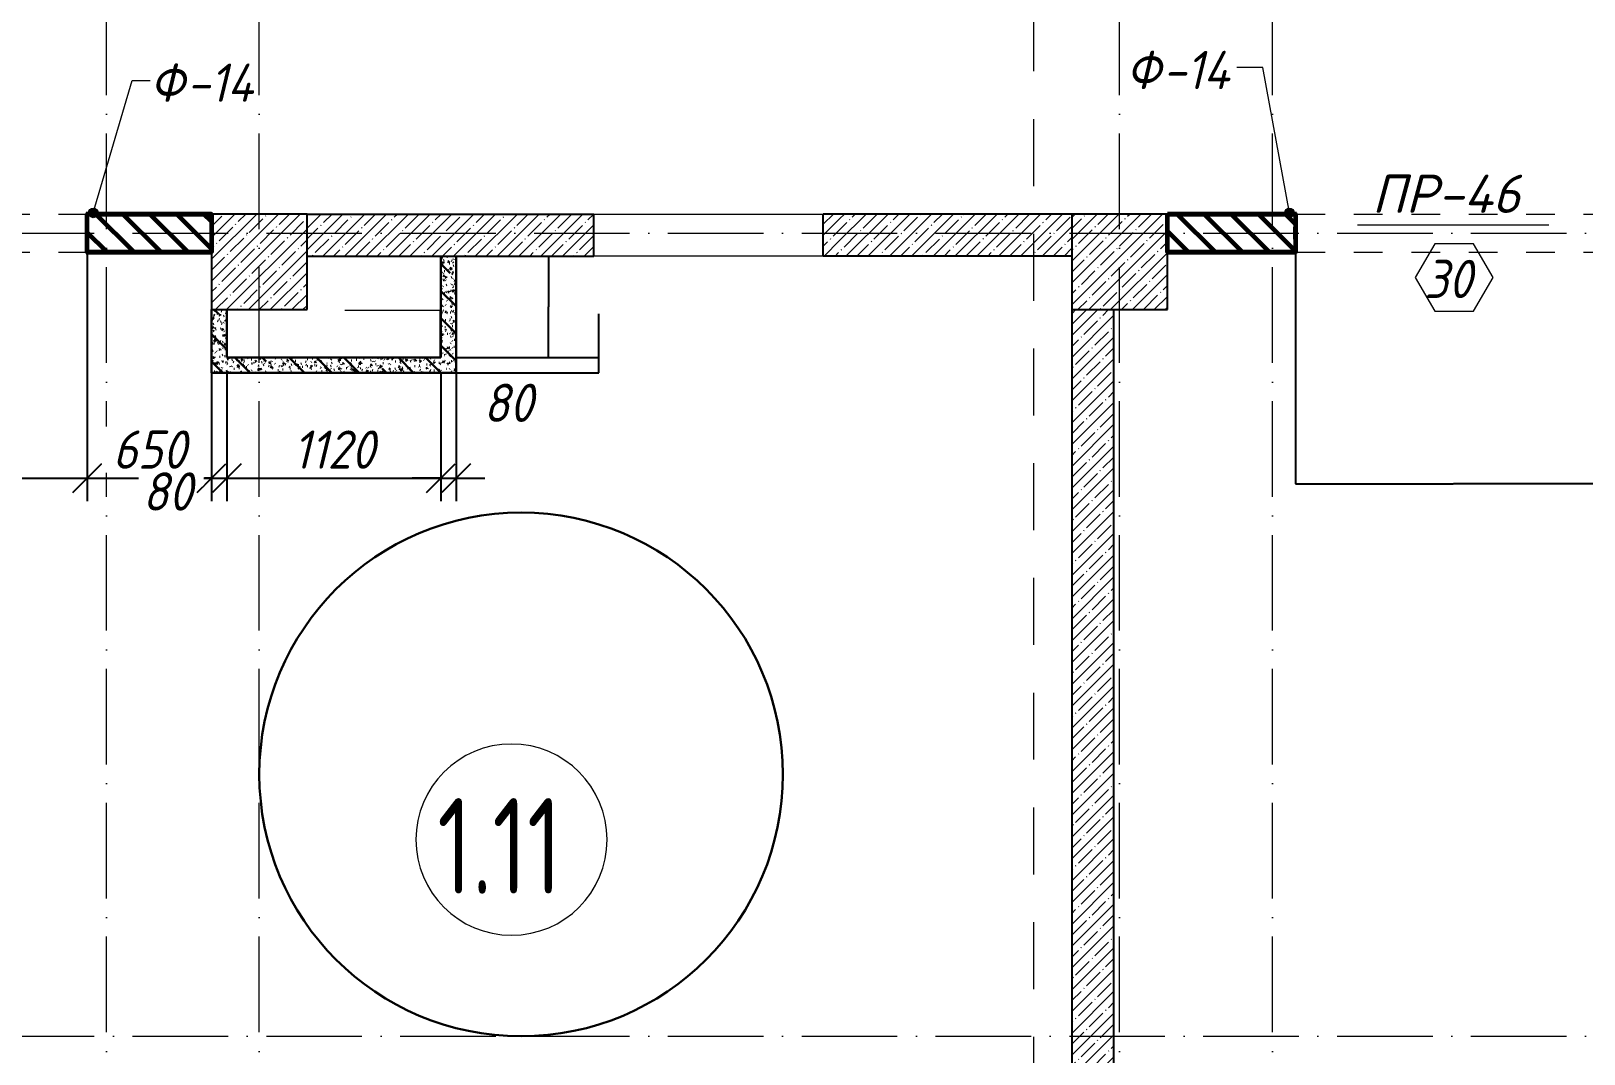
# Model space of a CAD drawing. Header units: millimetres. Extents: x 12986 to 523328, y -9759 to 30092.
# Drawn here: x 103963 to 112086, y 3508 to 8857 of the extents above; entities that cross this region are included whole.
import ezdxf

# ---------------------------------------------------------------- set-up
doc = ezdxf.new("R2010")
doc.units = ezdxf.units.MM
for name, pattern in [('01 Штриховая _4 мм_', [600, 350, -250]), ('50_200_ШТРИХ_1Т_ш5_п1_п1_', [700, 500, -100, 0, -100]), ('Штрих короткий', [300, 150, -150])]:
    doc.linetypes.add(name, pattern=pattern)
for name, color, linetype, lineweight in [('0) ПГП', 1, 'Continuous', 30), ('2) Расчет', 1, 'Continuous', 30), ('5) Блок ячеистый', 160, 'Continuous', 60), ('A-ANNO-DIMS', 7, 'Continuous', 9), ('A-AREA-IDEN', 7, 'Continuous', 9), ('A-DOOR-2', 7, 'Continuous', 5), ('A-DOOR-3', 7, 'Штрих короткий', 5), ('A-DOOR-IDEN', 7, 'Continuous', 9), ('A-FLOR', 7, 'Continuous', 9), ('A-GENM-1', 7, 'Continuous', 25), ('A-GENM-IDEN', 7, 'Continuous', 9), ('A-WALL-1', 7, 'Continuous', 25), ('A-WALL-PATT-1', 7, 'Continuous', 5), ('G-ANNO-SYMB-1', 7, '01 Штриховая _4 мм_', 9), ('I-WALL', 7, 'Continuous', 5), ('S-COLS', 7, 'Continuous', 9), ('S-COLS-1', 7, 'Continuous', 5), ('S-COLS-2', 7, 'Continuous', 25), ('Оси-2', 7, '50_200_ШТРИХ_1Т_ш5_п1_п1_', 9)]:
    doc.layers.add(name, color=color, linetype=linetype, lineweight=lineweight)
doc.layers.add('0)Допникки кружки', color=7, linetype='Continuous', plot=False)
doc.styles.add('ISOCPEUR_I_3', font='isocpeui.ttf', dxfattribs={"width": 0.9, "height": 200})
doc.styles.add('ISOCPEUR_I_5', font='isocpeui.ttf', dxfattribs={"height": 200})
doc.styles.add('СПДС', font='ГОСТ тип А.ttf', dxfattribs={"width": 0.9})
doc.dimstyles.new('ISO-2_0_0_9К_СРЕДНИЙ_ФОН', dxfattribs={"dimscale": 304.8, "dimtxt": 199.196235, "dimasz": 0.492126, "dimexe": 0.393701, "dimexo": 0, "dimgap": 0.164042, "dimtad": 1, "dimdec": 0, "dimdsep": 46, "dimtxsty": 'ISOCPEUR_I_3', "dimblk1": 'OBLIQUE', "dimblk2": 'OBLIQUE', "dimsah": 1, "dimcen": 0.09, "dimdle": 0.393701, "dimazin": 0, "dimtfac": 1, "dimtdec": 4, "dimtix": 1, "dimtmove": 1, "dimatfit": 3, "dimfxl": 1, "dimtvp": 1, "dimtfill": 1, "dimtolj": 1, "dimtzin": 0, "dimarcsym": 2})
doc.dimstyles.new('ISO-2_0_0_9К_СРЕДНИЙ_ФОН_1', dxfattribs={"dimscale": 304.8, "dimtxt": 199.196235, "dimasz": 0.492126, "dimexe": 0.393701, "dimexo": 0, "dimgap": 0.164042, "dimtad": 1, "dimdec": 0, "dimdsep": 46, "dimtxsty": 'ISOCPEUR_I_3', "dimblk1": 'OBLIQUE', "dimblk2": 'OBLIQUE', "dimsah": 1, "dimcen": 0.09, "dimdle": 0.393701, "dimazin": 0, "dimtfac": 1, "dimtdec": 4, "dimtix": 1, "dimtmove": 0, "dimatfit": 3, "dimfxl": 1, "dimtvp": 1, "dimtfill": 1, "dimtolj": 1, "dimtzin": 0, "dimarcsym": 2})
doc.dimstyles.get("Standard").update_dxf_attribs({"dimtxt": 0.18, "dimasz": 0.18, "dimexe": 0.18, "dimexo": 0.0625, "dimgap": 0.09, "dimtad": 0, "dimtih": 1, "dimtoh": 1, "dimdec": 4, "dimzin": 0, "dimdsep": 46, "dimtxsty": 'Standard', "dimcen": 0.09, "dimadec": 0, "dimazin": 0, "dimtfac": 1, "dimtdec": 4, "dimtofl": 0, "dimtmove": 0, "dimatfit": 3, "dimfxl": 1, "dimtolj": 1, "dimtzin": 0, "dimarcsym": 0})
pattern_1 = [(45, (61996.89, 0), (-57.02463, 57.02463), []), (45, (62053.92, 0), (-57.02463, 57.02463), [100.806, -20.161, 3.353, -16.808])]
pattern_2 = [(135, (61996.89, 0), (-70.71068, -70.71068), [])]
pattern_3 = [(50, (61996.893, 0), (72.87376, -6.37607), [7.62, -83.82]), (355, (61996.89, 0), (-14.09699, 76.42244), [6.096, -67.056]), (100.451, (62002.966, -0.53), (58.77696, 70.04687), [6.476, -71.236]), (46.184, (61996.89, 20.32), (108.43142, -16.81745), [11.43, -125.73]), (96.636, (62005.93, 18.92), (94.961, 98.97089), [9.714, -106.854]), (351.184, (61996.89, 20.32), (94.96227, 98.97018), [9.144, -100.584]), (21, (62007.053, 15.24), (60.64565, -40.90654), [7.62, -83.82]), (326, (62007.05, 15.24), (24.72083, 73.67493), [6.096, -67.056]), (71.451, (62012.11, 11.83), (85.36689, 32.76874), [6.476, -71.236]), (37.5, (61996.893, 0), (1.235525, 33.822432), [3.353, -62.89, 3.353, -64.719, -67.31]), (37.5, (61996.893, 0), (1.235525, 33.822432), [-134.315, 3.353, -63.957]), (7.5, (61996.893, 0), (26.728146, 40.07255), [3.353, -35.458, 3.353, -61.366, -25.654]), (7.5, (61996.893, 0), (26.728146, 40.07255), [-103.53, 3.353, -22.301]), (327.5, (61974.236, 0), (54.236318, -2.292117), [3.353, -22.047, 3.353, -75.895, -105.156]), (327.5, (61974.236, 0), (54.236318, -2.292117), [-104.648, 3.353, -101.803]), (317.5, (61964.076, 0), (59.25158, 10.17014), [3.353, -29.667, 3.353, -49.276, -74.676]), (317.5, (61964.076, 0), (59.25158, 10.17014), [-85.649, 3.353, -71.323])]
pattern_4 = [(135, (61996.9, 0), (-142.5612, -142.5612), []), (135, (62139.46, 0), (-142.5612, -142.5612), [252.016, -50.403, 3.353, -47.05])]

# ---------------------------------------------------------------- blocks, each defined once
blk = doc.blocks.new('BSC_Колонна _Прямоугольная - 500х500-V1-АР1_Кладочный план 1 этажа')
at = {"layer": 'S-COLS-1'}
h = blk.add_hatch(dxfattribs=at)
h.set_pattern_fill('FP_9', color=256, style=0, pattern_type=2)
h.set_pattern_definition([(45, (-43160, -7650), (-57.02463, 57.02463), []), (45, (-43102.975, -7650), (-57.02463, 57.02463), [100.806, -20.161, 3.353, -16.808])])
h.paths.add_polyline_path([(-250, -250), (250, -250), (250, 250), (-250, 250)], flags=0)
at = {"layer": 'S-COLS-2'}
for p, q in [((250, 250), (-250, 250)), ((-250, 250), (-250, -250)), ((250, -250), (250, 250)), ((-250, -250), (250, -250))]:
    blk.add_line(p, q, dxfattribs=at)
blk = doc.blocks.new('BSC_Колонна _Прямоугольная - 500х500-V2-АР1_Кладочный план 1 этажа')
at = {"layer": 'S-COLS-1'}
h = blk.add_hatch(dxfattribs=at)
h.set_pattern_fill('FP_10', color=256, style=0, pattern_type=2)
h.set_pattern_definition([(45, (-47660, -7650), (-57.02463, 57.02463), []), (45, (-47602.975, -7650), (-57.02463, 57.02463), [100.806, -20.161, 3.353, -16.808])])
h.paths.add_polyline_path([(-250, -250), (250, -250), (250, 250), (-250, 250)], flags=0)
at = {"layer": 'S-COLS-2'}
for p, q in [((250, 250), (-250, 250)), ((-250, 250), (-250, -250)), ((250, -250), (250, 250)), ((-250, -250), (250, -250))]:
    blk.add_line(p, q, dxfattribs=at)
blk = doc.blocks.new('Проем_Дверь_БезПР - 1650х2400h витражный-V82-АР1_Кладочный план 1 этажа')
at = {"layer": 'A-DOOR-3'}
for p, q in [((825, 100), (-819, 100)), ((825, -100), (-819, -100))]:
    blk.add_line(p, q, dxfattribs=at)
blk = doc.blocks.new('Проем_Дверь_БезПР - 1650х2400h витражный-V83-АР1_Кладочный план 1 этажа')
at = {"layer": 'A-DOOR-3'}
for p, q in [((819, 100), (-825, 100)), ((819, -100), (-825, -100))]:
    blk.add_line(p, q, dxfattribs=at)
blk = doc.blocks.new('Фахверк_СКБ_Уголок - Ф-14_200х4010 h _потолок _3_880_-26977327-АР1_Кладочный план 1 этажа')
at = {"layer": 'A-GENM-1'}
for p, q in [((200, 156), (125, 156)), ((125, 156), (125, 81)), ((131, 81), (131, 150)), ((131, 150), (200, 150)), ((200, 150), (200, 156)), ((125, 81), (131, 81)), ((131, 19), (125, 19)), ((125, 19), (125, -56)), ((131, -50), (131, 19)), ((125, -56), (200, -56)), ((200, -50), (131, -50)), ((200, -56), (200, -50))]:
    blk.add_line(p, q, dxfattribs=at)
blk = doc.blocks.new('AAR_СКБ_Марка_Двери_Перемычка и проем - Марка перемычки и проема-25306769-АР1_Кладочный план 1 этажа')
at = {"layer": 'A-DOOR-IDEN'}
for p, q in [((-5, 0), (5, 0)), ((-0.968, -0.984), (-1.986, -2.747)), ((1.067, -0.984), (-0.968, -0.984)), ((2.085, -2.747), (1.067, -0.984)), ((-1.986, -2.747), (-0.968, -4.509)), ((1.067, -4.509), (2.085, -2.747)), ((-0.968, -4.509), (1.067, -4.509))]:
    blk.add_line(p, q, dxfattribs=at)
blk = doc.blocks.new('_Oblique')
at = {"color": 0, "linetype": 'ByBlock', "lineweight": -2}
blk.add_line((-0.5, -0.5), (0.5, 0.5), dxfattribs=at)
blk = doc.blocks.new('DIMBLOCK353-АР1_Кладочный план 1 этажа')
at = {"layer": 'A-ANNO-DIMS', "color": 0, "lineweight": -2, "transparency": 16777216}
for p, q in [((102606.9, 7700), (102606.9, 6398.2)), ((104256.9, 7700), (104256.9, 6398.2)), ((102486.9, 6518.2), (104376.9, 6518.2))]:
    blk.add_line(p, q, dxfattribs=at)
at = {"layer": 'Defpoints', "color": 0, "transparency": 16777216}
for p in [(102606.9, 7700), (104256.9, 7700), (104256.9, 6518.2)]:
    blk.add_point(p, dxfattribs=at)
at = {"layer": 'A-ANNO-DIMS', "color": 0, "lineweight": -2, "transparency": 16777216, "xscale": 150, "yscale": 150, "zscale": 150, "rotation": 180}
blk.add_blockref('_Oblique', (102606.9, 6518.2), dxfattribs=at)
at = {"layer": 'A-ANNO-DIMS', "color": 0, "lineweight": -2, "transparency": 16777216, "xscale": 150, "yscale": 150, "zscale": 150}
blk.add_blockref('_Oblique', (104256.9, 6518.2), dxfattribs=at)
at = {"layer": 'A-ANNO-DIMS', "color": 0, "transparency": 16777216, "insert": (103431.9, 6668.2), "char_height": 200, "width": 560.814, "attachment_point": 5, "style": 'ISOCPEUR_I_3', "bg_fill": 3, "box_fill_scale": 1.1, "bg_fill_color": 256, "bg_fill_true_color": 13158600, "bg_fill_transparency": 0}
blk.add_mtext('\\A1;1650', dxfattribs=at)
blk = doc.blocks.new('DIMBLOCK354-АР1_Кладочный план 1 этажа')
at = {"layer": 'A-ANNO-DIMS', "color": 0, "lineweight": -2, "transparency": 16777216}
for p, q in [((104256.9, 7700), (104256.9, 6398.2)), ((104906.9, 7070), (104906.9, 6398.2)), ((104136.9, 6518.2), (105026.9, 6518.2))]:
    blk.add_line(p, q, dxfattribs=at)
at = {"layer": 'Defpoints', "color": 0, "transparency": 16777216}
for p in [(104256.9, 7700), (104906.9, 7070), (104906.9, 6518.2)]:
    blk.add_point(p, dxfattribs=at)
at = {"layer": 'A-ANNO-DIMS', "color": 0, "lineweight": -2, "transparency": 16777216, "xscale": 150, "yscale": 150, "zscale": 150, "rotation": 180}
blk.add_blockref('_Oblique', (104256.9, 6518.2), dxfattribs=at)
at = {"layer": 'A-ANNO-DIMS', "color": 0, "lineweight": -2, "transparency": 16777216, "xscale": 150, "yscale": 150, "zscale": 150}
blk.add_blockref('_Oblique', (104906.9, 6518.2), dxfattribs=at)
at = {"layer": 'A-ANNO-DIMS', "color": 0, "transparency": 16777216, "insert": (104581.9, 6668.2), "char_height": 200, "width": 455.087, "attachment_point": 5, "style": 'ISOCPEUR_I_3', "bg_fill": 3, "box_fill_scale": 1.1, "bg_fill_color": 256, "bg_fill_true_color": 13158600, "bg_fill_transparency": 0}
blk.add_mtext('\\A1;650', dxfattribs=at)
blk = doc.blocks.new('DIMBLOCK355-АР1_Кладочный план 1 этажа')
at = {"layer": 'A-ANNO-DIMS', "color": 0, "lineweight": -2, "transparency": 16777216}
for p, q in [((104906.9, 7070), (104906.9, 6398.2)), ((104986.9, 7067), (104986.9, 6398.2)), ((104906.9, 6518.2), (104756.9, 6518.2)), ((104986.9, 6518.2), (105136.9, 6518.2))]:
    blk.add_line(p, q, dxfattribs=at)
at = {"layer": 'Defpoints', "color": 0, "transparency": 16777216}
for p in [(104906.9, 7070), (104986.9, 7067), (104986.9, 6518.2)]:
    blk.add_point(p, dxfattribs=at)
at = {"layer": 'A-ANNO-DIMS', "color": 0, "lineweight": -2, "transparency": 16777216, "xscale": 150, "yscale": 150, "zscale": 150, "rotation": 180}
blk.add_blockref('_Oblique', (104986.9, 6518.2), dxfattribs=at)
at = {"layer": 'A-ANNO-DIMS', "color": 0, "transparency": 16777216, "insert": (104546.2, 6549), "char_height": 200, "width": 303.391, "attachment_point": 1, "line_spacing_factor": 1.149209, "style": 'ISOCPEUR_I_3', "bg_fill": 3, "box_fill_scale": 1.1, "bg_fill_color": 256, "bg_fill_true_color": 13158600, "bg_fill_transparency": 0}
blk.add_mtext('\\A1;80', dxfattribs=at)
at = {"layer": 'A-ANNO-DIMS', "color": 0, "lineweight": -2, "transparency": 16777216}
blk.add_line((104906.9, 6518.2), (104986.9, 6518.2), dxfattribs=at)
at = {"layer": 'A-ANNO-DIMS', "color": 0, "lineweight": -2, "transparency": 16777216, "xscale": 150, "yscale": 150, "zscale": 150}
blk.add_blockref('_Oblique', (104906.9, 6518.2), dxfattribs=at)
blk = doc.blocks.new('DIMBLOCK356-АР1_Кладочный план 1 этажа')
at = {"layer": 'A-ANNO-DIMS', "color": 0, "lineweight": -2, "transparency": 16777216}
for p, q in [((104986.9, 7067), (104986.9, 6398.2)), ((106106.9, 7067), (106106.9, 6398.2)), ((104866.9, 6518.2), (106226.9, 6518.2))]:
    blk.add_line(p, q, dxfattribs=at)
at = {"layer": 'Defpoints', "color": 0, "transparency": 16777216}
for p in [(104986.9, 7067), (106106.9, 7067), (106106.9, 6518.2)]:
    blk.add_point(p, dxfattribs=at)
at = {"layer": 'A-ANNO-DIMS', "color": 0, "lineweight": -2, "transparency": 16777216, "xscale": 150, "yscale": 150, "zscale": 150, "rotation": 180}
blk.add_blockref('_Oblique', (104986.9, 6518.2), dxfattribs=at)
at = {"layer": 'A-ANNO-DIMS', "color": 0, "lineweight": -2, "transparency": 16777216, "xscale": 150, "yscale": 150, "zscale": 150}
blk.add_blockref('_Oblique', (106106.9, 6518.2), dxfattribs=at)
at = {"layer": 'A-ANNO-DIMS', "color": 0, "transparency": 16777216, "insert": (105546.9, 6668.2), "char_height": 200, "width": 514.846, "attachment_point": 5, "style": 'ISOCPEUR_I_3', "bg_fill": 3, "box_fill_scale": 1.1, "bg_fill_color": 256, "bg_fill_true_color": 13158600, "bg_fill_transparency": 0}
blk.add_mtext('\\A1;1120', dxfattribs=at)
blk = doc.blocks.new('DIMBLOCK357-АР1_Кладочный план 1 этажа')
at = {"layer": 'A-ANNO-DIMS', "color": 0, "lineweight": -2, "transparency": 16777216}
for p, q in [((106106.9, 7067), (106106.9, 6398.2)), ((106186.9, 7070), (106186.9, 6398.2)), ((106106.9, 6518.2), (105956.9, 6518.2)), ((106106.9, 6518.2), (106186.9, 6518.2)), ((106186.9, 6518.2), (106336.9, 6518.2))]:
    blk.add_line(p, q, dxfattribs=at)
at = {"layer": 'Defpoints', "color": 0, "transparency": 16777216}
for p in [(106106.9, 7067), (106186.9, 7070), (106186.9, 6518.2)]:
    blk.add_point(p, dxfattribs=at)
at = {"layer": 'A-ANNO-DIMS', "color": 0, "lineweight": -2, "transparency": 16777216, "xscale": 150, "yscale": 150, "zscale": 150}
blk.add_blockref('_Oblique', (106106.9, 6518.2), dxfattribs=at)
at = {"layer": 'A-ANNO-DIMS', "color": 0, "lineweight": -2, "transparency": 16777216, "xscale": 150, "yscale": 150, "zscale": 150, "rotation": 180}
blk.add_blockref('_Oblique', (106186.9, 6518.2), dxfattribs=at)
at = {"layer": 'A-ANNO-DIMS', "color": 0, "transparency": 16777216, "insert": (106329.1, 7012.8), "char_height": 200, "width": 303.391, "attachment_point": 1, "line_spacing_factor": 1.149209, "style": 'ISOCPEUR_I_3', "bg_fill": 3, "box_fill_scale": 1.1, "bg_fill_color": 256, "bg_fill_true_color": 13158600, "bg_fill_transparency": 0}
blk.add_mtext('\\A1;80', dxfattribs=at)
blk = doc.blocks.new('DIMBLOCK358-АР1_Кладочный план 1 этажа')
at = {"layer": 'A-ANNO-DIMS', "color": 0, "lineweight": -2, "transparency": 16777216}
for p, q in [((110576.9, 7699.9), (110576.9, 6489.1)), ((112226.9, 7699.9), (112226.9, 6489.1)), ((110577.1, 6489.3), (111401.2, 6489.3)), ((112226.7, 6489.3), (111402.6, 6489.3))]:
    blk.add_line(p, q, dxfattribs=at)
at = {"layer": 'A-ANNO-DIMS', "color": 0, "transparency": 16777216}
for points in [[(110577.1, 6489.4), (110577.1, 6489.3), (110576.9, 6489.3)], [(112226.7, 6489.4), (112226.7, 6489.3), (112226.9, 6489.3)]]:
    blk.add_solid(points, dxfattribs=at)
at = {"layer": 'Defpoints', "color": 0, "transparency": 16777216}
for p in [(110576.9, 7700), (112226.9, 7700), (112226.9, 6489.3)]:
    blk.add_point(p, dxfattribs=at)
at = {"layer": 'A-ANNO-DIMS', "color": 0, "transparency": 16777216, "insert": (111401.9, 6489.3), "char_height": 0.18, "width": 560.814, "attachment_point": 5}
blk.add_mtext('\\A1;1650.0000', dxfattribs=at)
blk = doc.blocks.new('DIMBLOCK365-АР1_Кладочный план 1 этажа')
at = {"layer": 'A-ANNO-DIMS', "color": 0, "lineweight": -2, "transparency": 16777216}
for p, q in [((106932.9, 7150), (106932.9, 7377.6)), ((106932.9, 7377.6), (106933.1, 7377.6)), ((106190, 7150), (106933.1, 7150)), ((106932.9, 7070.2), (106932.9, 7149.8)), ((106187, 7070), (106933.1, 7070))]:
    blk.add_line(p, q, dxfattribs=at)
at = {"layer": 'A-ANNO-DIMS', "color": 0, "transparency": 16777216}
for points in [[(106932.9, 7149.8), (106933, 7149.8), (106932.9, 7150)], [(106932.9, 7070.2), (106933, 7070.2), (106932.9, 7070)]]:
    blk.add_solid(points, dxfattribs=at)
at = {"layer": 'Defpoints', "color": 0, "transparency": 16777216}
for p in [(106189.9, 7150), (106932.9, 7150), (106186.9, 7070)]:
    blk.add_point(p, dxfattribs=at)
at = {"layer": 'A-ANNO-DIMS', "color": 0, "transparency": 16777216, "insert": (106933.2, 7225.9), "char_height": 0.18, "width": 303.391, "attachment_point": 1, "rotation": 90, "line_spacing_factor": 1.149209}
blk.add_mtext('\\A1;80.0000', dxfattribs=at)
blk = doc.blocks.new('DIMBLOCK366-АР1_Кладочный план 1 этажа')
at = {"layer": 'A-ANNO-DIMS', "color": 0, "lineweight": -2, "transparency": 16777216}
for p, q in [((106562.7, 7680), (106668.8, 7680)), ((106668.7, 7679.8), (106668.7, 7415.2)), ((106668.7, 7150.2), (106668.7, 7414.8)), ((106190, 7150), (106668.8, 7150))]:
    blk.add_line(p, q, dxfattribs=at)
at = {"layer": 'A-ANNO-DIMS', "color": 0, "transparency": 16777216}
for points in [[(106668.6, 7679.8), (106668.7, 7679.8), (106668.7, 7680)], [(106668.6, 7150.2), (106668.7, 7150.2), (106668.7, 7150)]]:
    blk.add_solid(points, dxfattribs=at)
at = {"layer": 'Defpoints', "color": 0, "transparency": 16777216}
for p in [(106562.6, 7680), (106668.7, 7680), (106189.9, 7150)]:
    blk.add_point(p, dxfattribs=at)
at = {"layer": 'A-ANNO-DIMS', "color": 0, "transparency": 16777216, "insert": (106668.7, 7415), "char_height": 0.18, "width": 455.087, "attachment_point": 5}
blk.add_mtext('\\A1;530.0000', dxfattribs=at)
blk = doc.blocks.new('Марка_Помещения - Номер-25198446-Объем проектирования 1 этажа')
at = {"layer": 'A-AREA-IDEN'}
for start, end in [(360, 180), (180, 360)]:
    blk.add_arc((0, 0), 2.5, start, end, dxfattribs=at)

msp = doc.modelspace()

# ---------------------------------------------------------------- hatches: boundary and pattern name
at = {"layer": '0) ПГП'}
h = msp.add_hatch(dxfattribs=at)
h.set_pattern_fill('FP_16', color=256, style=0, pattern_type=2)
h.set_pattern_definition(pattern_3)
h.paths.add_polyline_path([(106186.89327, 7150.00001), (106186.89327, 7680.00001), (106106.89327, 7680.00001), (106106.89327, 7150.00001)], flags=0)
h = msp.add_hatch(dxfattribs=at)
h.set_pattern_fill('FP_17', color=256, style=0, pattern_type=2)
h.set_pattern_definition(pattern_4)
h.paths.add_polyline_path([(106186.89327, 7150.00001), (106186.89327, 7680.00001), (106106.89327, 7680.00001), (106106.89327, 7150.00001)], flags=0)
h = msp.add_hatch(dxfattribs=at)
h.set_pattern_fill('FP_16', color=256, style=0, pattern_type=2)
h.set_pattern_definition(pattern_3)
h.paths.add_polyline_path([(104986.89327, 7070.00001), (104986.89327, 7400.00001), (104906.89327, 7400.00001), (104906.89327, 7070.00001)], flags=0)
h = msp.add_hatch(dxfattribs=at)
h.set_pattern_fill('FP_17', color=256, style=0, pattern_type=2)
h.set_pattern_definition(pattern_4)
h.paths.add_polyline_path([(104986.89327, 7070.00001), (104986.89327, 7400.00001), (104906.89327, 7400.00001), (104906.89327, 7070.00001)], flags=0)
h = msp.add_hatch(dxfattribs=at)
h.set_pattern_fill('FP_16', color=256, style=0, pattern_type=2)
h.set_pattern_definition(pattern_3)
h.paths.add_polyline_path([(106186.89327, 7070.00001), (106186.89327, 7150.00001), (104986.89327, 7150.00001), (104986.89327, 7070.00001), (105422.58672, 7070.00001)], flags=0)
h = msp.add_hatch(dxfattribs=at)
h.set_pattern_fill('FP_17', color=256, style=0, pattern_type=2)
h.set_pattern_definition(pattern_4)
h.paths.add_polyline_path([(106186.89327, 7070.00001), (106186.89327, 7150.00001), (104986.89327, 7150.00001), (104986.89327, 7070.00001), (105422.58672, 7070.00001)], flags=0)
at = {"layer": '5) Блок ячеистый'}
h = msp.add_hatch(dxfattribs=at)
h.set_pattern_fill('FP_3', color=256, style=0, pattern_type=2)
h.set_pattern_definition(pattern_2)
h.paths.add_polyline_path([(104906.89327, 7700.00001), (104906.89327, 7900.00001), (104256.89327, 7900.00001), (104256.89327, 7700.00001), (104325.89327, 7700.00001)], flags=0)
h.paths.add_polyline_path([(102358.05547, 7700.00001), (102606.89327, 7700.00001), (102606.89327, 7900.00001), (101036.89318, 7900.00001), (101036.89318, 7700.00001)], flags=0)
h = msp.add_hatch(dxfattribs=at)
h.set_pattern_fill('FP_3', color=256, style=0, pattern_type=2)
h.set_pattern_definition(pattern_2)
h.paths.add_polyline_path([(113906.89327, 7700.00001), (113906.89327, 7900.00001), (112226.89333, 7900.00001), (112226.89333, 7700.00001), (112295.89333, 7700.00001)], flags=0)
h.paths.add_polyline_path([(110507.89333, 7700.00001), (110576.89333, 7700.00001), (110576.89333, 7900.00001), (109906.89333, 7900.00001), (109906.89333, 7700.00001)], flags=0)
at = {"layer": 'A-GENM-IDEN'}
h = msp.add_hatch(color=256, dxfattribs=at)
edge = h.paths.add_edge_path(flags=0)
edge.add_arc((104288.39327, 7906.00001), 25, 0, 360)
h = msp.add_hatch(color=256, dxfattribs=at)
edge = h.paths.add_edge_path(flags=0)
edge.add_arc((110545.39333, 7906.00001), 25, 0, 360)
at = {"layer": 'A-WALL-PATT-1'}
h = msp.add_hatch(dxfattribs=at)
h.set_pattern_fill('FP_1', color=256, style=0, pattern_type=2)
h.set_pattern_definition(pattern_1)
h.paths.add_polyline_path([(106106.89327, 7680.00001), (106681.19335, 7680.00001), (106681.19335, 7900.00001), (105406.89327, 7900.00001), (105406.89327, 7680.00001), (105422.58672, 7680.00001)], flags=0)
h.paths.add_polyline_path([(108192.42981, 7680.00001), (109406.89333, 7680.00001), (109406.89333, 7900.00001), (108192.42981, 7900.00001)], flags=0)
h = msp.add_hatch(dxfattribs=at)
h.set_pattern_fill('FP_1', color=256, style=0, pattern_type=2)
h.set_pattern_definition(pattern_1)
h.paths.add_polyline_path([(108192.42981, 7680.00001), (108192.42981, 7900.00001), (108106.89333, 7900.00001), (108106.89333, 7680.00001)], flags=0)
h.paths.add_polyline_path([(106906.89333, 7680.00001), (106906.89333, 7900.00001), (106681.19335, 7900.00001), (106681.19335, 7680.00001)], flags=0)
h = msp.add_hatch(dxfattribs=at)
h.set_pattern_fill('FP_1', color=256, style=0, pattern_type=2)
h.set_pattern_definition(pattern_1)
h.paths.add_polyline_path([(109406.89333, 400), (109626.89333, 400), (109626.89333, 7400.00001), (109406.89333, 7400.00001), (109406.89333, 4432.17218)], flags=0)

# ---------------------------------------------------------------- linework, layer by layer
at = {"layer": '0) ПГП'}
for p, q in [((106186.89327, 7070.00001), (106186.89327, 7680.00001)), ((104906.89327, 7400.00001), (104906.89327, 7070.00001)), ((106103.89329, 7398.00001), (106103.89329, 7149.78572)), ((106106.89327, 7150.00001), (104986.89327, 7150.00001))]:
    msp.add_line(p, q, dxfattribs=at)
at = {"layer": '2) Расчет'}
for p, q in [((106106.89327, 7680.00001), (106106.89327, 7150.00001)), ((104986.89327, 7150.00001), (104986.89327, 7400.00001)), ((104906.89327, 7070.00001), (106186.89327, 7070.00001))]:
    msp.add_line(p, q, dxfattribs=at)
at = {"layer": '5) Блок ячеистый'}
for p, q in [((104906.89327, 7900.00001), (104325.89327, 7900.00001)), ((110507.89333, 7900.00001), (109906.89333, 7900.00001)), ((104256.89327, 7769.00001), (104256.89327, 7831.00001)), ((110576.89333, 7769.00001), (110576.89333, 7831.00001)), ((104325.89327, 7700.00001), (104906.89327, 7700.00001)), ((109906.89333, 7700.00001), (110507.89333, 7700.00001))]:
    msp.add_line(p, q, dxfattribs=at)
for points in [[(104256.89327, 7900.00001), (104906.89327, 7900.00001), (104906.89327, 7700.00001), (104256.89327, 7700.00001)], [(109906.89333, 7900.00001), (110576.89333, 7900.00001), (110576.89333, 7700.00001), (109906.89333, 7700.00001)]]:
    msp.add_lwpolyline(points, close=True, dxfattribs=at)
at = {"layer": 'A-FLOR'}
msp.add_line((105603.89329, 7398.00001), (106103.89329, 7398.00001), dxfattribs=at)
at = {"layer": 'A-GENM-IDEN'}
for p, q in [((110406.90332, 8665.8597), (110269.52317, 8665.8597)), ((110545.39333, 7906.00001), (110406.90332, 8665.8597)), ((104288.39327, 7906.00001), (104492.01495, 8599.32097)), ((104492.01495, 8599.32097), (104585.39786, 8599.32097))]:
    msp.add_line(p, q, dxfattribs=at)
for centre in [(104288.39327, 7906.00001), (110545.39333, 7906.00001)]:
    msp.add_circle(centre, 25, dxfattribs=at)
at = {"layer": 'A-WALL-1'}
for p, q in [((105406.89327, 7900.00001), (106906.89333, 7900.00001)), ((106906.89333, 7680.00001), (106906.89333, 7900.00001)), ((109406.89333, 7900.00001), (108106.89333, 7900.00001)), ((108106.89333, 7680.00001), (108106.89333, 7900.00001)), ((105406.89327, 7680.00001), (106906.89333, 7680.00001)), ((109406.89333, 7680.00001), (108106.89333, 7680.00001)), ((109406.89333, 7400.00001), (109406.89333, 400)), ((109626.89333, 400), (109626.89333, 7400.00001))]:
    msp.add_line(p, q, dxfattribs=at)
at = {"layer": 'G-ANNO-SYMB-1'}
msp.add_line((109208.11211, -4553.26293), (109208.11211, 28684.32364), dxfattribs=at)
at = {"layer": 'I-WALL'}
for p, q in [((106906.89333, 7900.00001), (108106.89333, 7900.00001)), ((108106.89333, 7680.00001), (106906.89333, 7680.00001))]:
    msp.add_line(p, q, dxfattribs=at)
at = {"layer": 'Оси-2'}
for p, q in [((104356.89325, -4080), (104356.89325, 28636.94316)), ((105156.89325, -4080), (105156.89325, 28636.94316)), ((109656.89325, -4080), (109656.89325, 27223.76721)), ((110456.89325, -4080), (110456.89325, 27223.76721)), ((57586.89328, 7800), (187948.52131, 7800)), ((57586.89328, 3600), (187948.52131, 3600))]:
    msp.add_line(p, q, dxfattribs=at)

# ---------------------------------------------------------------- block references
at = {"layer": 'A-AREA-IDEN', "xscale": 199.9999999999999, "yscale": 199.9999999999999, "zscale": 199.9999999999999}
msp.add_blockref('Марка_Помещения - Номер-25198446-Объем проектирования 1 этажа', (106476.27716, 4628.29842), dxfattribs=at)
at = {"layer": 'A-DOOR-2', "rotation": 180}
for name, p in [('Проем_Дверь_БезПР - 1650х2400h витражный-V82-АР1_Кладочный план 1 этажа', (103431.89327, 7800.00001)), ('Проем_Дверь_БезПР - 1650х2400h витражный-V83-АР1_Кладочный план 1 этажа', (111401.89333, 7800.00001))]:
    msp.add_blockref(name, p, dxfattribs=at)
at = {"layer": 'A-DOOR-IDEN', "xscale": 99.99999999999993, "yscale": 99.99999999999993, "zscale": 99.99999999999993}
msp.add_blockref('AAR_СКБ_Марка_Двери_Перемычка и проем - Марка перемычки и проема-25306769-АР1_Кладочный план 1 этажа', (111401.89333, 7843.33205), dxfattribs=at)
at = {"layer": 'A-GENM-1'}
msp.add_blockref('Фахверк_СКБ_Уголок - Ф-14_200х4010 h _потолок _3_880_-26977327-АР1_Кладочный план 1 этажа', (104125.89327, 7750.00001), dxfattribs=at)
at = {"layer": 'A-GENM-1', "rotation": 180}
msp.add_blockref('Фахверк_СКБ_Уголок - Ф-14_200х4010 h _потолок _3_880_-26977327-АР1_Кладочный план 1 этажа', (110707.89333, 7850.00001), dxfattribs=at)
at = {"layer": 'S-COLS'}
for name, p in [('BSC_Колонна _Прямоугольная - 500х500-V1-АР1_Кладочный план 1 этажа', (105156.89327, 7650.00001)), ('BSC_Колонна _Прямоугольная - 500х500-V2-АР1_Кладочный план 1 этажа', (109656.89333, 7650.00001))]:
    msp.add_blockref(name, p, dxfattribs=at)

# ---------------------------------------------------------------- texts
at = {"layer": 'A-AREA-IDEN', "insert": (106087.91086, 4845.41702), "char_height": 500, "width": 981.2655, "attachment_point": 1, "style": 'СПДС'}
msp.add_mtext('1.11', dxfattribs=at)
at = {"layer": 'A-DOOR-IDEN', "insert": (111249.99481, 7660.69067), "char_height": 200, "width": 317.46825, "attachment_point": 1, "style": 'ISOCPEUR_I_3'}
msp.add_mtext('30', dxfattribs=at)
at = {"layer": 'A-GENM-IDEN', "char_height": 200, "attachment_point": 1}
for s, insert, width, style in [('\\fISOCPEUR|b0|i1|c204|p34|;\\W.9;Ф', (109691.72317, 8753.47428), 230.886, 'ISOCPEUR_I_3'), ('-14', (109882.22317, 8753.47428), 461.772, 'ISOCPEUR_I_3'), ('\\fISOCPEUR|b0|i1|c204|p34|;\\W.9;Ф', (104585.39786, 8686.93555), 230.886, 'ISOCPEUR_I_3'), ('-14', (104775.89786, 8686.93555), 461.772, 'ISOCPEUR_I_3'), ('ПР', (110976.1084, 8105.80601), 416.8775, 'ISOCPEUR_I_5'), ('-46', (111320.06674, 8105.80601), 561.18125, 'ISOCPEUR_I_5')]:
    msp.add_mtext(s, dxfattribs=dict(at, insert=insert, width=width, style=style))

# ---------------------------------------------------------------- dimensions: what is measured, and where the dimension line sits
at = {"layer": 'A-ANNO-DIMS'}
dim = msp.add_linear_dim(base=(106668.66225, 7680.00001), p1=(106189.94127, 7150.00001), p2=(106562.59624, 7680.00001), angle=90, dimstyle='Standard', dxfattribs=at)
dim.commit()
dim.dimension.update_dxf_attribs({"geometry": 'DIMBLOCK366-АР1_Кладочный план 1 этажа', "text_midpoint": (106668.66225, 7415.00001)})
dim = msp.add_linear_dim(base=(112226.89333, 6489.32719), p1=(110576.89333, 7700.00001), p2=(112226.89333, 7700.00001), dimstyle='Standard', dxfattribs=at)
dim.commit()
dim.dimension.update_dxf_attribs({"geometry": 'DIMBLOCK358-АР1_Кладочный план 1 этажа', "text_midpoint": (111401.89333, 6489.32719)})

# ---------------------------------------------------------------- next in the draw order: dimensions: what is measured, and where the dimension line sits
dim = msp.add_linear_dim(base=(104256.89327, 6518.15854), p1=(102606.89327, 7700.00001), p2=(104256.89327, 7700.00001), dimstyle='ISO-2_0_0_9К_СРЕДНИЙ_ФОН_1', override={"dimpost": '<>', "dimfxl": 1650}, dxfattribs=at)
dim.commit()
dim.dimension.update_dxf_attribs({"geometry": 'DIMBLOCK353-АР1_Кладочный план 1 этажа', "text_midpoint": (103431.89327, 6668.15854)})

# ---------------------------------------------------------------- next in the draw order: dimensions: what is measured, and where the dimension line sits
dim = msp.add_linear_dim(base=(104906.89327, 6518.15854), p1=(104256.89327, 7700.00001), p2=(104906.89327, 7070.00001), dimstyle='ISO-2_0_0_9К_СРЕДНИЙ_ФОН_1', override={"dimpost": '<>', "dimfxl": 905.207159}, dxfattribs=at)
dim.commit()
dim.dimension.update_dxf_attribs({"geometry": 'DIMBLOCK354-АР1_Кладочный план 1 этажа', "text_midpoint": (104581.89327, 6668.15854)})

# ---------------------------------------------------------------- next in the draw order: dimensions: what is measured, and where the dimension line sits
dim = msp.add_linear_dim(base=(104986.89327, 6518.15854), p1=(104906.89327, 7070.00001), p2=(104986.89327, 7066.95201), dimstyle='ISO-2_0_0_9К_СРЕДНИЙ_ФОН', override={"dimpost": '<>', "dimfxl": 80.058043}, dxfattribs=at)
dim.commit()
dim.dimension.update_dxf_attribs({"geometry": 'DIMBLOCK355-АР1_Кладочный план 1 этажа', "text_midpoint": (104697.89195, 6232.35379), "dimtype": 160})

# ---------------------------------------------------------------- next in the draw order: linework, layer by layer
at = {"layer": '0)Допникки кружки', "color": 6, "lineweight": 30}
msp.add_circle((106526.27888, 4969.38563), 1369.38563, dxfattribs=at)

# ---------------------------------------------------------------- next in the draw order: dimensions: what is measured, and where the dimension line sits
at = {"layer": 'A-ANNO-DIMS'}
dim = msp.add_linear_dim(base=(106106.89327, 6518.15854), p1=(104986.89327, 7066.95201), p2=(106106.89327, 7066.95201), dimstyle='ISO-2_0_0_9К_СРЕДНИЙ_ФОН_1', override={"dimpost": '<>', "dimfxl": 1120}, dxfattribs=at)
dim.commit()
dim.dimension.update_dxf_attribs({"geometry": 'DIMBLOCK356-АР1_Кладочный план 1 этажа', "text_midpoint": (105546.89327, 6668.15854)})

# ---------------------------------------------------------------- next in the draw order: dimensions: what is measured, and where the dimension line sits
dim = msp.add_linear_dim(base=(106186.89327, 6518.15854), p1=(106106.89327, 7066.95201), p2=(106186.89327, 7070.00001), dimstyle='ISO-2_0_0_9К_СРЕДНИЙ_ФОН', override={"dimpost": '<>', "dimfxl": 80.058043}, dxfattribs=at)
dim.commit()
dim.dimension.update_dxf_attribs({"geometry": 'DIMBLOCK357-АР1_Кладочный план 1 этажа', "text_midpoint": (106480.80865, 6696.11636), "dimtype": 160})

# ---------------------------------------------------------------- next in the draw order: dimensions: what is measured, and where the dimension line sits
dim = msp.add_linear_dim(base=(106932.92006, 7150.00001), p1=(106186.89327, 7070.00001), p2=(106189.94127, 7150.00001), angle=90, dimstyle='Standard', dxfattribs=at)
dim.commit()
dim.dimension.update_dxf_attribs({"geometry": 'DIMBLOCK365-АР1_Кладочный план 1 этажа', "text_midpoint": (106933.31006, 7377.62654), "dimtype": 160, "text_rotation": 90})

doc.saveas('drawing.dxf')
